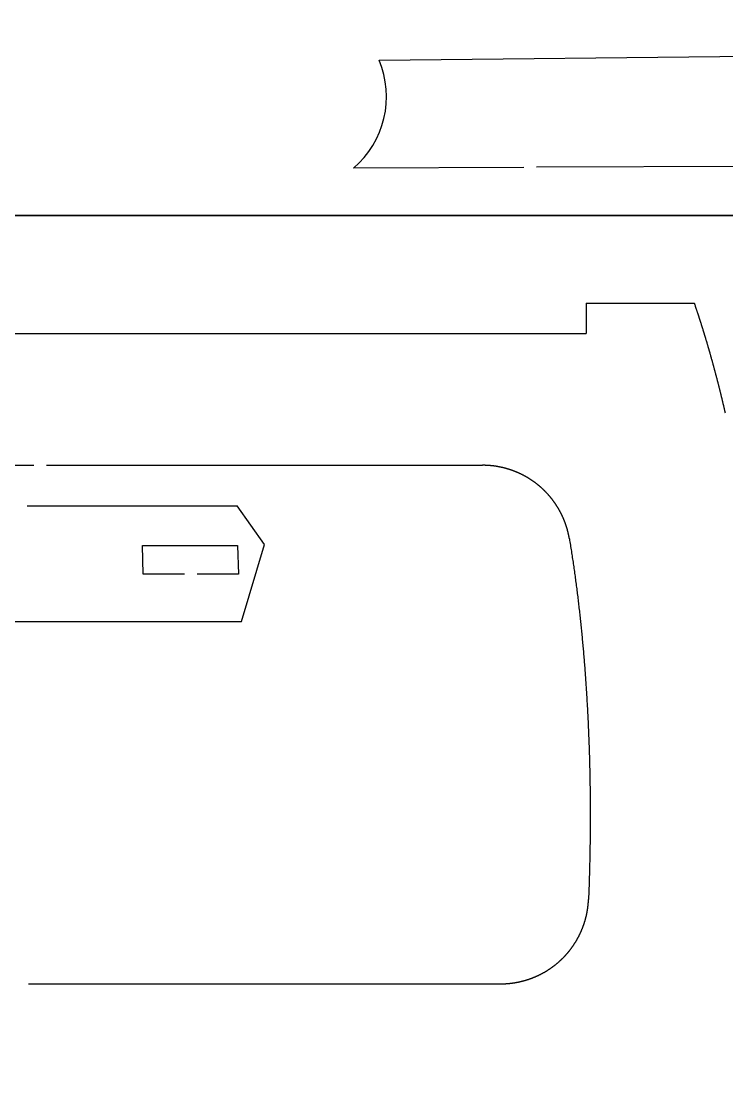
# Model space of a CAD drawing. Extents: x -513 to 387, y 75 to 375.
# Drawn here: x -475.4 to -419.7, y 205.7 to 290.6 of the extents above; entities that cross this region are included whole.
import ezdxf

# ---------------------------------------------------------------- set-up
doc = ezdxf.new("R2010")
doc.units = 0
doc.layers.get('0').update_dxf_attribs({"linetype": 'CONTINUOUS'})
doc.layers.add('CADRE', color=1, linetype='CONTINUOUS')

msp = doc.modelspace()

# ---------------------------------------------------------------- linework, layer by layer
for p, q in [((-447.158, 287.526), (-397.045, 288.072)), ((-365.736, 279.361), (-434.736, 279.082)), ((-435.736, 279.078), (-449.181, 279.024)), ((-430.824, 268.369), (-422.284, 268.369)), ((-430.824, 268.369), (-430.824, 265.971)), ((-481.578, 265.971), (-430.824, 265.971)), ((-483.42, 255.565), (-474.42, 255.565)), ((-473.42, 255.565), (-438.982, 255.565)), ((-474.927, 252.355), (-458.358, 252.355)), ((-456.214, 249.305), (-458.358, 252.355)), ((-465.777, 246.973), (-465.833, 249.235)), ((-465.833, 249.235), (-458.338, 249.235)), ((-458.338, 249.235), (-458.256, 246.973)), ((-458.018, 243.235), (-456.214, 249.305)), ((-462.516, 246.973), (-465.777, 246.973)), ((-458.256, 246.973), (-461.516, 246.973)), ((-485.266, 243.235), (-458.018, 243.235)), ((-474.842, 214.646), (-437.56, 214.646))]:
    msp.add_line(p, q)
for points in [[(-422.284, 268.369, 0), (-422.271, 268.331, 0), (-422.258, 268.293, 0), (-422.245, 268.256, 0), (-422.233, 268.218, 0), (-422.22, 268.18, 0), (-422.207, 268.142, 0), (-422.194, 268.104, 0), (-422.181, 268.066, 0), (-422.169, 268.028, 0), (-422.156, 267.99, 0), (-422.143, 267.952, 0), (-422.131, 267.914, 0), (-422.118, 267.876, 0), (-422.105, 267.838, 0), (-422.093, 267.8, 0), (-422.08, 267.762, 0), (-422.067, 267.724, 0), (-422.055, 267.686, 0), (-422.042, 267.648, 0), (-422.03, 267.61, 0), (-422.017, 267.572, 0), (-422.005, 267.534, 0), (-421.992, 267.496, 0), (-421.98, 267.458, 0), (-421.967, 267.42, 0), (-421.955, 267.382, 0), (-421.942, 267.344, 0), (-421.93, 267.306, 0), (-421.918, 267.268, 0), (-421.905, 267.229, 0), (-421.893, 267.191, 0), (-421.881, 267.153, 0), (-421.868, 267.115, 0), (-421.856, 267.077, 0), (-421.844, 267.038, 0), (-421.832, 267, 0), (-421.819, 266.962, 0), (-421.807, 266.924, 0), (-421.795, 266.886, 0), (-421.783, 266.847, 0), (-421.771, 266.809, 0), (-421.758, 266.771, 0), (-421.746, 266.733, 0), (-421.734, 266.694, 0), (-421.722, 266.656, 0), (-421.71, 266.618, 0), (-421.698, 266.579, 0), (-421.686, 266.541, 0), (-421.674, 266.503, 0), (-421.662, 266.464, 0), (-421.65, 266.426, 0), (-421.638, 266.388, 0), (-421.626, 266.349, 0), (-421.614, 266.311, 0), (-421.602, 266.272, 0), (-421.59, 266.234, 0), (-421.578, 266.196, 0), (-421.567, 266.157, 0), (-421.555, 266.119, 0), (-421.543, 266.08, 0), (-421.531, 266.042, 0), (-421.519, 266.003, 0), (-421.508, 265.965, 0), (-421.496, 265.926, 0), (-421.484, 265.888, 0), (-421.472, 265.849, 0), (-421.461, 265.811, 0), (-421.449, 265.772, 0), (-421.437, 265.734, 0), (-421.426, 265.695, 0), (-421.414, 265.657, 0), (-421.402, 265.618, 0), (-421.391, 265.58, 0), (-421.379, 265.541, 0), (-421.368, 265.503, 0), (-421.356, 265.464, 0), (-421.345, 265.425, 0), (-421.333, 265.387, 0), (-421.322, 265.348, 0), (-421.31, 265.31, 0), (-421.299, 265.271, 0), (-421.287, 265.232, 0), (-421.276, 265.194, 0), (-421.264, 265.155, 0), (-421.253, 265.116, 0), (-421.242, 265.078, 0), (-421.23, 265.039, 0), (-421.219, 265, 0), (-421.208, 264.962, 0), (-421.196, 264.923, 0), (-421.185, 264.884, 0), (-421.174, 264.845, 0), (-421.163, 264.807, 0), (-421.151, 264.768, 0), (-421.14, 264.729, 0), (-421.129, 264.69, 0), (-421.118, 264.652, 0), (-421.107, 264.613, 0), (-421.096, 264.574, 0), (-421.084, 264.535, 0), (-421.073, 264.496, 0), (-421.062, 264.458, 0), (-421.051, 264.419, 0), (-421.04, 264.38, 0), (-421.029, 264.341, 0), (-421.018, 264.302, 0), (-421.007, 264.263, 0), (-420.996, 264.225, 0), (-420.985, 264.186, 0), (-420.974, 264.147, 0), (-420.963, 264.108, 0), (-420.952, 264.069, 0), (-420.941, 264.03, 0), (-420.931, 263.991, 0), (-420.92, 263.952, 0), (-420.909, 263.913, 0), (-420.898, 263.875, 0), (-420.887, 263.836, 0), (-420.876, 263.797, 0), (-420.866, 263.758, 0), (-420.855, 263.719, 0), (-420.844, 263.68, 0), (-420.833, 263.641, 0), (-420.823, 263.602, 0), (-420.812, 263.563, 0), (-420.801, 263.524, 0), (-420.791, 263.485, 0), (-420.78, 263.446, 0), (-420.769, 263.407, 0), (-420.759, 263.368, 0), (-420.748, 263.329, 0), (-420.738, 263.29, 0), (-420.727, 263.251, 0), (-420.717, 263.212, 0), (-420.706, 263.172, 0), (-420.695, 263.133, 0), (-420.685, 263.094, 0), (-420.675, 263.055, 0), (-420.664, 263.016, 0), (-420.654, 262.977, 0), (-420.643, 262.938, 0), (-420.633, 262.899, 0), (-420.622, 262.86, 0), (-420.612, 262.821, 0), (-420.602, 262.781, 0), (-420.591, 262.742, 0), (-420.581, 262.703, 0), (-420.571, 262.664, 0), (-420.56, 262.625, 0), (-420.55, 262.586, 0), (-420.54, 262.547, 0), (-420.53, 262.507, 0), (-420.519, 262.468, 0), (-420.509, 262.429, 0), (-420.499, 262.39, 0), (-420.489, 262.351, 0), (-420.479, 262.311, 0), (-420.469, 262.272, 0), (-420.458, 262.233, 0), (-420.448, 262.194, 0), (-420.438, 262.154, 0), (-420.428, 262.115, 0), (-420.418, 262.076, 0), (-420.408, 262.037, 0), (-420.398, 261.997, 0), (-420.388, 261.958, 0), (-420.378, 261.919, 0), (-420.368, 261.88, 0), (-420.358, 261.84, 0), (-420.348, 261.801, 0), (-420.338, 261.762, 0), (-420.328, 261.722, 0), (-420.318, 261.683, 0), (-420.309, 261.644, 0), (-420.299, 261.604, 0), (-420.289, 261.565, 0), (-420.279, 261.526, 0), (-420.269, 261.486, 0), (-420.259, 261.447, 0), (-420.25, 261.408, 0), (-420.24, 261.368, 0), (-420.23, 261.329, 0), (-420.22, 261.29, 0), (-420.211, 261.25, 0), (-420.201, 261.211, 0), (-420.191, 261.171, 0), (-420.182, 261.132, 0), (-420.172, 261.093, 0), (-420.162, 261.053, 0), (-420.153, 261.014, 0), (-420.143, 260.974, 0), (-420.134, 260.935, 0), (-420.124, 260.895, 0), (-420.114, 260.856, 0), (-420.105, 260.817, 0), (-420.095, 260.777, 0), (-420.086, 260.738, 0), (-420.076, 260.698, 0), (-420.067, 260.659, 0), (-420.057, 260.619, 0), (-420.048, 260.58, 0), (-420.039, 260.54, 0), (-420.029, 260.501, 0), (-420.02, 260.461, 0), (-420.01, 260.422, 0), (-420.001, 260.382, 0), (-419.992, 260.343, 0), (-419.982, 260.303, 0), (-419.973, 260.264, 0), (-419.964, 260.224, 0), (-419.954, 260.185, 0), (-419.945, 260.145, 0), (-419.936, 260.106, 0), (-419.927, 260.066, 0), (-419.917, 260.027, 0), (-419.908, 259.987, 0), (-419.899, 259.948, 0), (-419.89, 259.908, 0), (-419.881, 259.869, 0), (-419.872, 259.829, 0), (-419.862, 259.789, 0), (-419.853, 259.75, 0), (-419.844, 259.71, 0)], [(-432.135, 249.756, 0), (-432.138, 249.779, 0), (-432.142, 249.802, 0), (-432.146, 249.826, 0), (-432.151, 249.849, 0), (-432.155, 249.872, 0), (-432.159, 249.895, 0), (-432.163, 249.918, 0), (-432.168, 249.942, 0), (-432.172, 249.965, 0), (-432.177, 249.988, 0), (-432.182, 250.011, 0), (-432.186, 250.034, 0), (-432.191, 250.057, 0), (-432.196, 250.08, 0), (-432.201, 250.103, 0), (-432.206, 250.126, 0), (-432.211, 250.149, 0), (-432.216, 250.172, 0), (-432.222, 250.195, 0), (-432.227, 250.218, 0), (-432.232, 250.241, 0), (-432.238, 250.264, 0), (-432.244, 250.286, 0), (-432.249, 250.309, 0), (-432.255, 250.332, 0), (-432.261, 250.355, 0), (-432.267, 250.378, 0), (-432.273, 250.4, 0), (-432.279, 250.423, 0), (-432.285, 250.446, 0), (-432.291, 250.468, 0), (-432.297, 250.491, 0), (-432.304, 250.514, 0), (-432.31, 250.536, 0), (-432.317, 250.559, 0), (-432.323, 250.581, 0), (-432.33, 250.604, 0), (-432.337, 250.626, 0), (-432.343, 250.649, 0), (-432.35, 250.671, 0), (-432.357, 250.694, 0), (-432.364, 250.716, 0), (-432.371, 250.739, 0), (-432.379, 250.761, 0), (-432.386, 250.783, 0), (-432.393, 250.806, 0), (-432.401, 250.828, 0), (-432.408, 250.85, 0), (-432.416, 250.872, 0), (-432.423, 250.895, 0), (-432.431, 250.917, 0), (-432.439, 250.939, 0), (-432.447, 250.961, 0), (-432.455, 250.983, 0), (-432.463, 251.005, 0), (-432.471, 251.027, 0), (-432.479, 251.049, 0), (-432.487, 251.071, 0), (-432.496, 251.093, 0), (-432.504, 251.115, 0), (-432.512, 251.137, 0), (-432.521, 251.159, 0), (-432.53, 251.181, 0), (-432.538, 251.203, 0), (-432.547, 251.224, 0), (-432.556, 251.246, 0), (-432.565, 251.268, 0), (-432.574, 251.29, 0), (-432.583, 251.311, 0), (-432.592, 251.333, 0), (-432.601, 251.355, 0), (-432.61, 251.376, 0), (-432.62, 251.398, 0), (-432.629, 251.419, 0), (-432.639, 251.441, 0), (-432.648, 251.462, 0), (-432.658, 251.484, 0), (-432.668, 251.505, 0), (-432.677, 251.526, 0), (-432.687, 251.548, 0), (-432.697, 251.569, 0), (-432.707, 251.59, 0), (-432.717, 251.611, 0), (-432.727, 251.633, 0), (-432.738, 251.654, 0), (-432.748, 251.675, 0), (-432.758, 251.696, 0), (-432.769, 251.717, 0), (-432.779, 251.738, 0), (-432.79, 251.759, 0), (-432.8, 251.78, 0), (-432.811, 251.801, 0), (-432.822, 251.822, 0), (-432.833, 251.843, 0), (-432.844, 251.864, 0), (-432.855, 251.884, 0), (-432.866, 251.905, 0), (-432.877, 251.926, 0), (-432.888, 251.947, 0), (-432.9, 251.967, 0), (-432.911, 251.988, 0), (-432.922, 252.009, 0), (-432.934, 252.029, 0), (-432.945, 252.05, 0), (-432.957, 252.07, 0), (-432.969, 252.09, 0), (-432.981, 252.111, 0), (-432.993, 252.131, 0), (-433.004, 252.152, 0), (-433.016, 252.172, 0), (-433.029, 252.192, 0), (-433.041, 252.212, 0), (-433.053, 252.232, 0), (-433.065, 252.253, 0), (-433.078, 252.273, 0), (-433.09, 252.293, 0), (-433.103, 252.313, 0), (-433.115, 252.333, 0), (-433.128, 252.353, 0), (-433.14, 252.372, 0), (-433.153, 252.392, 0), (-433.166, 252.412, 0), (-433.179, 252.432, 0), (-433.192, 252.451, 0), (-433.205, 252.471, 0), (-433.218, 252.491, 0), (-433.231, 252.51, 0), (-433.244, 252.53, 0), (-433.258, 252.549, 0), (-433.271, 252.569, 0), (-433.284, 252.588, 0), (-433.298, 252.607, 0), (-433.311, 252.626, 0), (-433.325, 252.646, 0), (-433.339, 252.665, 0), (-433.352, 252.684, 0), (-433.366, 252.703, 0), (-433.38, 252.722, 0), (-433.394, 252.741, 0), (-433.408, 252.76, 0), (-433.422, 252.779, 0), (-433.436, 252.798, 0), (-433.45, 252.816, 0), (-433.464, 252.835, 0), (-433.479, 252.854, 0), (-433.493, 252.872, 0), (-433.508, 252.891, 0), (-433.522, 252.909, 0), (-433.537, 252.928, 0), (-433.551, 252.946, 0), (-433.566, 252.965, 0), (-433.581, 252.983, 0), (-433.595, 253.001, 0), (-433.61, 253.019, 0), (-433.625, 253.038, 0), (-433.64, 253.056, 0), (-433.655, 253.074, 0), (-433.67, 253.092, 0), (-433.685, 253.11, 0), (-433.701, 253.128, 0), (-433.716, 253.145, 0), (-433.731, 253.163, 0), (-433.747, 253.181, 0), (-433.762, 253.199, 0), (-433.777, 253.216, 0), (-433.793, 253.234, 0), (-433.809, 253.251, 0), (-433.824, 253.269, 0), (-433.84, 253.286, 0), (-433.856, 253.304, 0), (-433.872, 253.321, 0), (-433.888, 253.338, 0), (-433.904, 253.355, 0), (-433.92, 253.373, 0), (-433.936, 253.39, 0), (-433.952, 253.407, 0), (-433.968, 253.424, 0), (-433.984, 253.441, 0), (-434.001, 253.458, 0), (-434.017, 253.474, 0), (-434.034, 253.491, 0), (-434.05, 253.508, 0), (-434.067, 253.525, 0), (-434.083, 253.541, 0), (-434.1, 253.558, 0), (-434.117, 253.574, 0), (-434.133, 253.591, 0), (-434.15, 253.607, 0), (-434.167, 253.623, 0), (-434.184, 253.64, 0), (-434.201, 253.656, 0), (-434.218, 253.672, 0), (-434.235, 253.688, 0), (-434.252, 253.704, 0), (-434.27, 253.72, 0), (-434.287, 253.736, 0), (-434.304, 253.752, 0), (-434.322, 253.768, 0), (-434.339, 253.784, 0), (-434.357, 253.799, 0), (-434.374, 253.815, 0), (-434.392, 253.83, 0), (-434.409, 253.846, 0), (-434.427, 253.861, 0), (-434.445, 253.877, 0), (-434.463, 253.892, 0), (-434.481, 253.907, 0), (-434.499, 253.923, 0), (-434.517, 253.938, 0), (-434.535, 253.953, 0), (-434.553, 253.968, 0), (-434.571, 253.983, 0), (-434.589, 253.998, 0), (-434.607, 254.013, 0), (-434.626, 254.028, 0), (-434.644, 254.042, 0), (-434.662, 254.057, 0), (-434.681, 254.072, 0), (-434.699, 254.086, 0), (-434.718, 254.101, 0), (-434.736, 254.115, 0), (-434.755, 254.13, 0), (-434.774, 254.144, 0), (-434.793, 254.158, 0), (-434.811, 254.172, 0), (-434.83, 254.186, 0), (-434.849, 254.201, 0), (-434.868, 254.215, 0), (-434.887, 254.229, 0), (-434.906, 254.242, 0), (-434.925, 254.256, 0), (-434.945, 254.27, 0), (-434.964, 254.284, 0), (-434.983, 254.297, 0), (-435.002, 254.311, 0), (-435.022, 254.324, 0), (-435.041, 254.338, 0), (-435.06, 254.351, 0), (-435.08, 254.364, 0), (-435.099, 254.378, 0), (-435.119, 254.391, 0), (-435.139, 254.404, 0), (-435.158, 254.417, 0), (-435.178, 254.43, 0), (-435.198, 254.443, 0), (-435.217, 254.455, 0), (-435.237, 254.468, 0), (-435.257, 254.481, 0), (-435.277, 254.494, 0), (-435.297, 254.506, 0), (-435.317, 254.519, 0), (-435.337, 254.531, 0), (-435.357, 254.543, 0), (-435.377, 254.556, 0), (-435.397, 254.568, 0), (-435.417, 254.58, 0), (-435.438, 254.592, 0), (-435.458, 254.604, 0), (-435.478, 254.616, 0), (-435.498, 254.628, 0), (-435.519, 254.639, 0), (-435.539, 254.651, 0), (-435.56, 254.663, 0), (-435.58, 254.674, 0), (-435.601, 254.686, 0), (-435.621, 254.697, 0), (-435.642, 254.709, 0), (-435.662, 254.72, 0), (-435.683, 254.731, 0), (-435.704, 254.742, 0), (-435.725, 254.753, 0), (-435.745, 254.764, 0), (-435.766, 254.775, 0), (-435.787, 254.786, 0), (-435.808, 254.797, 0), (-435.829, 254.808, 0), (-435.85, 254.818, 0), (-435.871, 254.829, 0), (-435.892, 254.839, 0), (-435.913, 254.85, 0), (-435.934, 254.86, 0), (-435.955, 254.87, 0), (-435.976, 254.881, 0), (-435.998, 254.891, 0), (-436.019, 254.901, 0), (-436.04, 254.911, 0), (-436.062, 254.921, 0), (-436.083, 254.931, 0), (-436.104, 254.941, 0), (-436.126, 254.95, 0), (-436.147, 254.96, 0), (-436.169, 254.969, 0), (-436.19, 254.979, 0), (-436.212, 254.988, 0), (-436.233, 254.998, 0), (-436.255, 255.007, 0), (-436.277, 255.016, 0), (-436.298, 255.025, 0), (-436.32, 255.034, 0), (-436.342, 255.043, 0), (-436.364, 255.052, 0), (-436.385, 255.061, 0), (-436.407, 255.07, 0), (-436.429, 255.079, 0), (-436.451, 255.087, 0), (-436.473, 255.096, 0), (-436.495, 255.104, 0), (-436.517, 255.113, 0), (-436.539, 255.121, 0), (-436.561, 255.129, 0), (-436.583, 255.137, 0), (-436.605, 255.146, 0), (-436.627, 255.154, 0), (-436.65, 255.162, 0), (-436.672, 255.169, 0), (-436.694, 255.177, 0), (-436.716, 255.185, 0), (-436.739, 255.193, 0), (-436.761, 255.2, 0), (-436.783, 255.208, 0), (-436.806, 255.215, 0), (-436.828, 255.223, 0), (-436.851, 255.23, 0), (-436.873, 255.237, 0), (-436.896, 255.244, 0), (-436.918, 255.251, 0), (-436.941, 255.258, 0), (-436.963, 255.265, 0), (-436.986, 255.272, 0), (-437.008, 255.279, 0), (-437.031, 255.285, 0), (-437.054, 255.292, 0), (-437.076, 255.298, 0), (-437.099, 255.305, 0), (-437.122, 255.311, 0), (-437.144, 255.317, 0), (-437.167, 255.324, 0), (-437.19, 255.33, 0), (-437.212, 255.336, 0), (-437.235, 255.342, 0), (-437.258, 255.348, 0), (-437.281, 255.353, 0), (-437.304, 255.359, 0), (-437.327, 255.365, 0), (-437.349, 255.37, 0), (-437.372, 255.376, 0), (-437.395, 255.381, 0), (-437.418, 255.387, 0), (-437.441, 255.392, 0), (-437.464, 255.397, 0), (-437.487, 255.402, 0), (-437.51, 255.407, 0), (-437.533, 255.412, 0), (-437.556, 255.417, 0), (-437.579, 255.422, 0), (-437.602, 255.427, 0), (-437.625, 255.431, 0), (-437.648, 255.436, 0), (-437.671, 255.44, 0), (-437.694, 255.445, 0), (-437.718, 255.449, 0), (-437.741, 255.453, 0), (-437.764, 255.457, 0), (-437.787, 255.462, 0), (-437.81, 255.466, 0), (-437.833, 255.469, 0), (-437.857, 255.473, 0), (-437.88, 255.477, 0), (-437.903, 255.481, 0), (-437.926, 255.484, 0), (-437.95, 255.488, 0), (-437.973, 255.491, 0), (-437.996, 255.495, 0), (-438.019, 255.498, 0), (-438.043, 255.501, 0), (-438.066, 255.504, 0), (-438.089, 255.508, 0), (-438.113, 255.511, 0), (-438.136, 255.513, 0), (-438.159, 255.516, 0), (-438.183, 255.519, 0), (-438.206, 255.522, 0), (-438.23, 255.524, 0), (-438.253, 255.527, 0), (-438.276, 255.529, 0), (-438.3, 255.532, 0), (-438.323, 255.534, 0), (-438.347, 255.536, 0), (-438.37, 255.538, 0), (-438.393, 255.54, 0), (-438.417, 255.542, 0), (-438.44, 255.544, 0), (-438.464, 255.546, 0), (-438.487, 255.548, 0), (-438.511, 255.549, 0), (-438.534, 255.551, 0), (-438.558, 255.552, 0), (-438.581, 255.554, 0), (-438.605, 255.555, 0), (-438.628, 255.556, 0), (-438.652, 255.557, 0), (-438.675, 255.558, 0), (-438.699, 255.559, 0), (-438.722, 255.56, 0), (-438.746, 255.561, 0), (-438.77, 255.562, 0), (-438.793, 255.563, 0), (-438.817, 255.563, 0), (-438.84, 255.564, 0), (-438.864, 255.564, 0), (-438.887, 255.565, 0), (-438.911, 255.565, 0), (-438.935, 255.565, 0), (-438.958, 255.565, 0), (-438.982, 255.565, 0)], [(-432.135, 249.756, 0), (-432.115, 249.634, 0), (-432.095, 249.513, 0), (-432.075, 249.391, 0), (-432.055, 249.269, 0), (-432.036, 249.148, 0), (-432.017, 249.026, 0), (-431.997, 248.903, 0), (-431.978, 248.781, 0), (-431.96, 248.659, 0), (-431.941, 248.536, 0), (-431.922, 248.414, 0), (-431.904, 248.291, 0), (-431.885, 248.168, 0), (-431.867, 248.045, 0), (-431.849, 247.922, 0), (-431.831, 247.799, 0), (-431.813, 247.676, 0), (-431.795, 247.553, 0), (-431.777, 247.429, 0), (-431.76, 247.306, 0), (-431.743, 247.182, 0), (-431.725, 247.058, 0), (-431.708, 246.934, 0), (-431.691, 246.81, 0), (-431.674, 246.686, 0), (-431.658, 246.562, 0), (-431.641, 246.438, 0), (-431.625, 246.314, 0), (-431.608, 246.189, 0), (-431.592, 246.065, 0), (-431.576, 245.94, 0), (-431.56, 245.815, 0), (-431.544, 245.691, 0), (-431.528, 245.566, 0), (-431.513, 245.441, 0), (-431.497, 245.316, 0), (-431.482, 245.19, 0), (-431.467, 245.065, 0), (-431.452, 244.94, 0), (-431.437, 244.814, 0), (-431.422, 244.689, 0), (-431.407, 244.563, 0), (-431.393, 244.438, 0), (-431.378, 244.312, 0), (-431.364, 244.186, 0), (-431.35, 244.06, 0), (-431.336, 243.934, 0), (-431.322, 243.808, 0), (-431.308, 243.682, 0), (-431.294, 243.556, 0), (-431.281, 243.429, 0), (-431.267, 243.303, 0), (-431.254, 243.177, 0), (-431.24, 243.05, 0), (-431.227, 242.923, 0), (-431.214, 242.797, 0), (-431.202, 242.67, 0), (-431.189, 242.543, 0), (-431.176, 242.416, 0), (-431.164, 242.289, 0), (-431.151, 242.162, 0), (-431.139, 242.035, 0), (-431.127, 241.908, 0), (-431.115, 241.781, 0), (-431.103, 241.654, 0), (-431.091, 241.527, 0), (-431.08, 241.399, 0), (-431.068, 241.272, 0), (-431.057, 241.144, 0), (-431.045, 241.017, 0), (-431.034, 240.889, 0), (-431.023, 240.761, 0), (-431.012, 240.634, 0), (-431.002, 240.506, 0), (-430.991, 240.378, 0), (-430.98, 240.25, 0), (-430.97, 240.122, 0), (-430.96, 239.994, 0), (-430.949, 239.866, 0), (-430.939, 239.738, 0), (-430.929, 239.61, 0), (-430.919, 239.482, 0), (-430.91, 239.354, 0), (-430.9, 239.226, 0), (-430.891, 239.097, 0), (-430.881, 238.969, 0), (-430.872, 238.841, 0), (-430.863, 238.712, 0), (-430.854, 238.584, 0), (-430.845, 238.455, 0), (-430.836, 238.327, 0), (-430.827, 238.198, 0), (-430.819, 238.07, 0), (-430.81, 237.941, 0), (-430.802, 237.812, 0), (-430.794, 237.684, 0), (-430.786, 237.555, 0), (-430.778, 237.426, 0), (-430.77, 237.297, 0), (-430.762, 237.169, 0), (-430.754, 237.04, 0), (-430.747, 236.911, 0), (-430.739, 236.782, 0), (-430.732, 236.653, 0), (-430.725, 236.524, 0), (-430.718, 236.395, 0), (-430.711, 236.266, 0), (-430.704, 236.137, 0), (-430.697, 236.008, 0), (-430.691, 235.879, 0), (-430.684, 235.75, 0), (-430.678, 235.621, 0), (-430.671, 235.492, 0), (-430.665, 235.363, 0), (-430.659, 235.234, 0), (-430.653, 235.104, 0), (-430.647, 234.975, 0), (-430.642, 234.846, 0), (-430.636, 234.717, 0), (-430.63, 234.588, 0), (-430.625, 234.459, 0), (-430.62, 234.329, 0), (-430.615, 234.2, 0), (-430.609, 234.071, 0), (-430.604, 233.942, 0), (-430.6, 233.812, 0), (-430.595, 233.683, 0), (-430.59, 233.554, 0), (-430.586, 233.425, 0), (-430.581, 233.295, 0), (-430.577, 233.166, 0), (-430.573, 233.037, 0), (-430.569, 232.908, 0), (-430.565, 232.778, 0), (-430.561, 232.649, 0), (-430.557, 232.52, 0), (-430.553, 232.391, 0), (-430.55, 232.261, 0), (-430.546, 232.132, 0), (-430.543, 232.003, 0), (-430.54, 231.874, 0), (-430.537, 231.745, 0), (-430.534, 231.615, 0), (-430.531, 231.486, 0), (-430.528, 231.357, 0), (-430.525, 231.228, 0), (-430.523, 231.099, 0), (-430.52, 230.97, 0), (-430.518, 230.841, 0), (-430.516, 230.712, 0), (-430.514, 230.583, 0), (-430.512, 230.454, 0), (-430.51, 230.325, 0), (-430.508, 230.196, 0), (-430.506, 230.067, 0), (-430.504, 229.938, 0), (-430.503, 229.809, 0), (-430.501, 229.68, 0), (-430.5, 229.551, 0), (-430.499, 229.422, 0), (-430.498, 229.293, 0), (-430.497, 229.165, 0), (-430.496, 229.036, 0), (-430.495, 228.907, 0), (-430.494, 228.778, 0), (-430.494, 228.65, 0), (-430.493, 228.521, 0), (-430.493, 228.392, 0), (-430.493, 228.264, 0), (-430.492, 228.135, 0), (-430.492, 228.007, 0), (-430.492, 227.878, 0), (-430.492, 227.75, 0), (-430.493, 227.622, 0), (-430.493, 227.493, 0), (-430.493, 227.365, 0), (-430.494, 227.237, 0), (-430.495, 227.109, 0), (-430.495, 226.981, 0), (-430.496, 226.852, 0), (-430.497, 226.724, 0), (-430.498, 226.596, 0), (-430.499, 226.468, 0), (-430.5, 226.34, 0), (-430.502, 226.212, 0), (-430.503, 226.084, 0), (-430.505, 225.956, 0), (-430.506, 225.828, 0), (-430.508, 225.699, 0), (-430.51, 225.571, 0), (-430.512, 225.443, 0), (-430.514, 225.314, 0), (-430.516, 225.186, 0), (-430.518, 225.057, 0), (-430.52, 224.929, 0), (-430.523, 224.8, 0), (-430.525, 224.671, 0), (-430.528, 224.543, 0), (-430.531, 224.414, 0), (-430.533, 224.285, 0), (-430.536, 224.156, 0), (-430.539, 224.028, 0), (-430.542, 223.899, 0), (-430.546, 223.77, 0), (-430.549, 223.641, 0), (-430.552, 223.512, 0), (-430.556, 223.383, 0), (-430.559, 223.254, 0), (-430.563, 223.124, 0), (-430.567, 222.995, 0), (-430.571, 222.866, 0), (-430.575, 222.737, 0), (-430.579, 222.607, 0), (-430.583, 222.478, 0), (-430.587, 222.349, 0), (-430.592, 222.219, 0), (-430.596, 222.09, 0), (-430.601, 221.961, 0), (-430.605, 221.831, 0), (-430.61, 221.702, 0), (-430.615, 221.572, 0), (-430.62, 221.442, 0), (-430.625, 221.313, 0)], [(-437.56, 214.646, 0), (-437.534, 214.646, 0), (-437.508, 214.646, 0), (-437.482, 214.646, 0), (-437.457, 214.646, 0), (-437.431, 214.647, 0), (-437.405, 214.647, 0), (-437.38, 214.648, 0), (-437.354, 214.649, 0), (-437.329, 214.65, 0), (-437.303, 214.65, 0), (-437.277, 214.651, 0), (-437.252, 214.653, 0), (-437.226, 214.654, 0), (-437.2, 214.655, 0), (-437.175, 214.656, 0), (-437.149, 214.658, 0), (-437.124, 214.659, 0), (-437.098, 214.661, 0), (-437.073, 214.663, 0), (-437.047, 214.665, 0), (-437.021, 214.667, 0), (-436.996, 214.669, 0), (-436.97, 214.671, 0), (-436.945, 214.673, 0), (-436.919, 214.675, 0), (-436.894, 214.678, 0), (-436.868, 214.68, 0), (-436.843, 214.683, 0), (-436.818, 214.685, 0), (-436.792, 214.688, 0), (-436.767, 214.691, 0), (-436.741, 214.694, 0), (-436.716, 214.697, 0), (-436.69, 214.7, 0), (-436.665, 214.704, 0), (-436.64, 214.707, 0), (-436.614, 214.71, 0), (-436.589, 214.714, 0), (-436.564, 214.718, 0), (-436.538, 214.721, 0), (-436.513, 214.725, 0), (-436.488, 214.729, 0), (-436.463, 214.733, 0), (-436.437, 214.737, 0), (-436.412, 214.741, 0), (-436.387, 214.745, 0), (-436.362, 214.75, 0), (-436.337, 214.754, 0), (-436.311, 214.759, 0), (-436.286, 214.764, 0), (-436.261, 214.768, 0), (-436.236, 214.773, 0), (-436.211, 214.778, 0), (-436.186, 214.783, 0), (-436.161, 214.788, 0), (-436.136, 214.793, 0), (-436.111, 214.799, 0), (-436.086, 214.804, 0), (-436.061, 214.809, 0), (-436.036, 214.815, 0), (-436.011, 214.821, 0), (-435.986, 214.826, 0), (-435.961, 214.832, 0), (-435.936, 214.838, 0), (-435.911, 214.844, 0), (-435.887, 214.85, 0), (-435.862, 214.857, 0), (-435.837, 214.863, 0), (-435.812, 214.869, 0), (-435.787, 214.876, 0), (-435.763, 214.882, 0), (-435.738, 214.889, 0), (-435.713, 214.896, 0), (-435.689, 214.903, 0), (-435.664, 214.91, 0), (-435.639, 214.917, 0), (-435.615, 214.924, 0), (-435.59, 214.931, 0), (-435.566, 214.938, 0), (-435.541, 214.946, 0), (-435.517, 214.953, 0), (-435.492, 214.961, 0), (-435.468, 214.968, 0), (-435.443, 214.976, 0), (-435.419, 214.984, 0), (-435.395, 214.992, 0), (-435.37, 215, 0), (-435.346, 215.008, 0), (-435.322, 215.016, 0), (-435.298, 215.025, 0), (-435.273, 215.033, 0), (-435.249, 215.042, 0), (-435.225, 215.05, 0), (-435.201, 215.059, 0), (-435.177, 215.068, 0), (-435.153, 215.076, 0), (-435.129, 215.085, 0), (-435.105, 215.094, 0), (-435.081, 215.103, 0), (-435.057, 215.113, 0), (-435.033, 215.122, 0), (-435.009, 215.131, 0), (-434.985, 215.141, 0), (-434.961, 215.15, 0), (-434.937, 215.16, 0), (-434.914, 215.17, 0), (-434.89, 215.18, 0), (-434.866, 215.19, 0), (-434.843, 215.2, 0), (-434.819, 215.21, 0), (-434.795, 215.22, 0), (-434.772, 215.23, 0), (-434.748, 215.24, 0), (-434.725, 215.251, 0), (-434.702, 215.261, 0), (-434.678, 215.272, 0), (-434.655, 215.283, 0), (-434.632, 215.294, 0), (-434.609, 215.304, 0), (-434.585, 215.315, 0), (-434.562, 215.326, 0), (-434.539, 215.337, 0), (-434.516, 215.349, 0), (-434.493, 215.36, 0), (-434.47, 215.371, 0), (-434.447, 215.383, 0), (-434.424, 215.394, 0), (-434.401, 215.406, 0), (-434.379, 215.418, 0), (-434.356, 215.429, 0), (-434.333, 215.441, 0), (-434.311, 215.453, 0), (-434.288, 215.465, 0), (-434.265, 215.477, 0), (-434.243, 215.489, 0), (-434.221, 215.502, 0), (-434.198, 215.514, 0), (-434.176, 215.527, 0), (-434.153, 215.539, 0), (-434.131, 215.552, 0), (-434.109, 215.564, 0), (-434.087, 215.577, 0), (-434.065, 215.59, 0), (-434.043, 215.603, 0), (-434.021, 215.616, 0), (-433.999, 215.629, 0), (-433.977, 215.642, 0), (-433.955, 215.655, 0), (-433.933, 215.669, 0), (-433.911, 215.682, 0), (-433.889, 215.696, 0), (-433.868, 215.709, 0), (-433.846, 215.723, 0), (-433.825, 215.736, 0), (-433.803, 215.75, 0), (-433.782, 215.764, 0), (-433.76, 215.778, 0), (-433.739, 215.792, 0), (-433.717, 215.806, 0), (-433.696, 215.82, 0), (-433.675, 215.835, 0), (-433.654, 215.849, 0), (-433.633, 215.863, 0), (-433.612, 215.878, 0), (-433.591, 215.893, 0), (-433.57, 215.907, 0), (-433.549, 215.922, 0), (-433.528, 215.937, 0), (-433.507, 215.952, 0), (-433.486, 215.967, 0), (-433.466, 215.982, 0), (-433.445, 215.997, 0), (-433.425, 216.012, 0), (-433.404, 216.027, 0), (-433.384, 216.043, 0), (-433.363, 216.058, 0), (-433.343, 216.074, 0), (-433.323, 216.089, 0), (-433.302, 216.105, 0), (-433.282, 216.121, 0), (-433.262, 216.136, 0), (-433.242, 216.152, 0), (-433.222, 216.168, 0), (-433.202, 216.184, 0), (-433.182, 216.2, 0), (-433.162, 216.217, 0), (-433.143, 216.233, 0), (-433.123, 216.249, 0), (-433.103, 216.266, 0), (-433.084, 216.282, 0), (-433.064, 216.299, 0), (-433.044, 216.315, 0), (-433.025, 216.332, 0), (-433.006, 216.349, 0), (-432.986, 216.366, 0), (-432.967, 216.382, 0), (-432.948, 216.399, 0), (-432.929, 216.417, 0), (-432.91, 216.434, 0), (-432.891, 216.451, 0), (-432.872, 216.468, 0), (-432.853, 216.486, 0), (-432.834, 216.503, 0), (-432.815, 216.52, 0), (-432.797, 216.538, 0), (-432.778, 216.556, 0), (-432.759, 216.573, 0), (-432.741, 216.591, 0), (-432.723, 216.609, 0), (-432.704, 216.627, 0), (-432.686, 216.645, 0), (-432.668, 216.663, 0), (-432.649, 216.681, 0), (-432.631, 216.699, 0), (-432.613, 216.718, 0), (-432.595, 216.736, 0), (-432.577, 216.754, 0), (-432.56, 216.773, 0), (-432.542, 216.791, 0), (-432.524, 216.81, 0), (-432.506, 216.829, 0), (-432.489, 216.847, 0), (-432.471, 216.866, 0), (-432.454, 216.885, 0), (-432.437, 216.904, 0), (-432.419, 216.923, 0), (-432.402, 216.942, 0), (-432.385, 216.961, 0), (-432.368, 216.98, 0), (-432.351, 216.999, 0), (-432.334, 217.018, 0), (-432.317, 217.038, 0), (-432.301, 217.057, 0), (-432.284, 217.077, 0), (-432.267, 217.096, 0), (-432.251, 217.116, 0), (-432.234, 217.135, 0), (-432.218, 217.155, 0), (-432.202, 217.175, 0), (-432.186, 217.194, 0), (-432.169, 217.214, 0), (-432.153, 217.234, 0), (-432.137, 217.254, 0), (-432.121, 217.274, 0), (-432.105, 217.294, 0), (-432.09, 217.314, 0), (-432.074, 217.335, 0), (-432.058, 217.355, 0), (-432.043, 217.375, 0), (-432.027, 217.395, 0), (-432.012, 217.416, 0), (-431.997, 217.436, 0), (-431.981, 217.457, 0), (-431.966, 217.477, 0), (-431.951, 217.498, 0), (-431.936, 217.519, 0), (-431.921, 217.539, 0), (-431.906, 217.56, 0), (-431.891, 217.581, 0), (-431.877, 217.602, 0), (-431.862, 217.623, 0), (-431.848, 217.644, 0), (-431.833, 217.665, 0), (-431.819, 217.686, 0), (-431.804, 217.707, 0), (-431.79, 217.729, 0), (-431.776, 217.75, 0), (-431.762, 217.771, 0), (-431.748, 217.793, 0), (-431.734, 217.814, 0), (-431.72, 217.836, 0), (-431.706, 217.857, 0), (-431.693, 217.879, 0), (-431.679, 217.9, 0), (-431.665, 217.922, 0), (-431.652, 217.944, 0), (-431.639, 217.966, 0), (-431.625, 217.987, 0), (-431.612, 218.009, 0), (-431.599, 218.031, 0), (-431.586, 218.053, 0), (-431.573, 218.075, 0), (-431.56, 218.097, 0), (-431.547, 218.12, 0), (-431.534, 218.142, 0), (-431.522, 218.164, 0), (-431.509, 218.186, 0), (-431.497, 218.209, 0), (-431.484, 218.231, 0), (-431.472, 218.253, 0), (-431.46, 218.276, 0), (-431.447, 218.298, 0), (-431.435, 218.321, 0), (-431.423, 218.344, 0), (-431.411, 218.366, 0), (-431.4, 218.389, 0), (-431.388, 218.412, 0), (-431.376, 218.435, 0), (-431.365, 218.457, 0), (-431.353, 218.48, 0), (-431.342, 218.503, 0), (-431.33, 218.526, 0), (-431.319, 218.549, 0), (-431.308, 218.572, 0), (-431.297, 218.595, 0), (-431.286, 218.619, 0), (-431.275, 218.642, 0), (-431.264, 218.665, 0), (-431.253, 218.688, 0), (-431.243, 218.712, 0), (-431.232, 218.735, 0), (-431.222, 218.758, 0), (-431.211, 218.782, 0), (-431.201, 218.805, 0), (-431.191, 218.829, 0), (-431.18, 218.853, 0), (-431.17, 218.876, 0), (-431.16, 218.9, 0), (-431.15, 218.924, 0), (-431.141, 218.947, 0), (-431.131, 218.971, 0), (-431.121, 218.995, 0), (-431.112, 219.019, 0), (-431.102, 219.043, 0), (-431.093, 219.066, 0), (-431.084, 219.09, 0), (-431.074, 219.114, 0), (-431.065, 219.138, 0), (-431.056, 219.162, 0), (-431.047, 219.186, 0), (-431.039, 219.21, 0), (-431.03, 219.234, 0), (-431.021, 219.259, 0), (-431.013, 219.283, 0), (-431.004, 219.307, 0), (-430.996, 219.331, 0), (-430.988, 219.355, 0), (-430.979, 219.38, 0), (-430.971, 219.404, 0), (-430.963, 219.428, 0), (-430.955, 219.453, 0), (-430.948, 219.477, 0), (-430.94, 219.501, 0), (-430.932, 219.526, 0), (-430.925, 219.55, 0), (-430.917, 219.575, 0), (-430.91, 219.599, 0), (-430.903, 219.624, 0), (-430.895, 219.648, 0), (-430.888, 219.673, 0), (-430.881, 219.698, 0), (-430.874, 219.722, 0), (-430.868, 219.747, 0), (-430.861, 219.772, 0), (-430.854, 219.796, 0), (-430.848, 219.821, 0), (-430.841, 219.846, 0), (-430.835, 219.871, 0), (-430.828, 219.895, 0), (-430.822, 219.92, 0), (-430.816, 219.945, 0), (-430.81, 219.97, 0), (-430.804, 219.995, 0), (-430.798, 220.02, 0), (-430.793, 220.045, 0), (-430.787, 220.07, 0), (-430.782, 220.095, 0), (-430.776, 220.12, 0), (-430.771, 220.145, 0), (-430.765, 220.17, 0), (-430.76, 220.195, 0), (-430.755, 220.22, 0), (-430.75, 220.245, 0), (-430.745, 220.27, 0), (-430.741, 220.295, 0), (-430.736, 220.32, 0), (-430.731, 220.346, 0), (-430.727, 220.371, 0), (-430.722, 220.396, 0), (-430.718, 220.421, 0), (-430.714, 220.446, 0), (-430.71, 220.472, 0), (-430.705, 220.497, 0), (-430.701, 220.522, 0), (-430.698, 220.547, 0), (-430.694, 220.573, 0), (-430.69, 220.598, 0), (-430.687, 220.624, 0), (-430.683, 220.649, 0), (-430.68, 220.674, 0), (-430.676, 220.7, 0), (-430.673, 220.725, 0), (-430.67, 220.75, 0), (-430.667, 220.776, 0), (-430.664, 220.801, 0), (-430.661, 220.827, 0), (-430.658, 220.852, 0), (-430.656, 220.878, 0), (-430.653, 220.903, 0), (-430.651, 220.929, 0), (-430.648, 220.954, 0), (-430.646, 220.98, 0), (-430.644, 221.005, 0), (-430.642, 221.031, 0), (-430.64, 221.057, 0), (-430.638, 221.082, 0), (-430.636, 221.108, 0), (-430.634, 221.133, 0), (-430.633, 221.159, 0), (-430.631, 221.185, 0), (-430.63, 221.21, 0), (-430.628, 221.236, 0), (-430.627, 221.261, 0), (-430.626, 221.287, 0), (-430.625, 221.313, 0)]]:
    msp.add_polyline3d(points)
at = {"linetype": 'CONTINUOUS'}
msp.add_arc((-453.943, 284.649), 7.37, 310.24719, 22.98355, dxfattribs=at)
at = {"layer": 'CADRE', "linetype": 'CONTINUOUS'}
for points in [[(-512.815, 275.265), (387.185, 275.265), (387.185, 375.265), (-512.815, 375.265)], [(-512.815, 175.265), (387.185, 175.265), (387.185, 275.265), (-512.815, 275.265)]]:
    msp.add_lwpolyline(points, close=True, dxfattribs=at)

doc.saveas('drawing.dxf')
